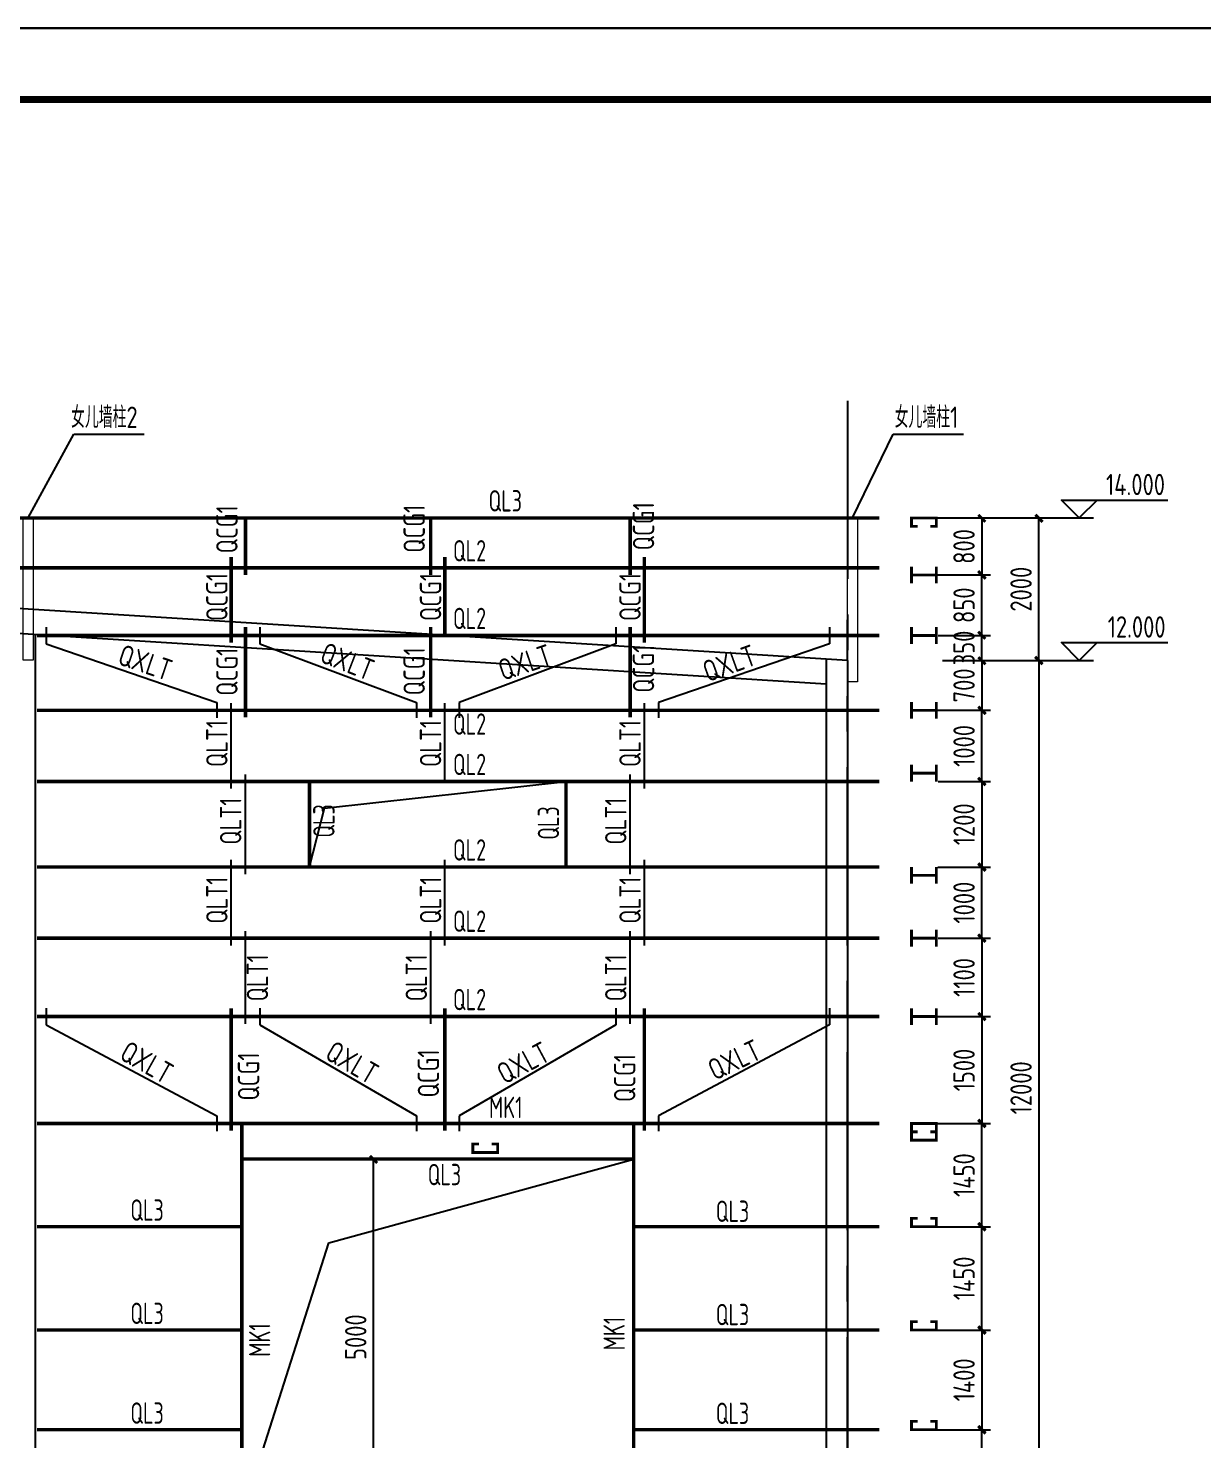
# Model space of a CAD drawing. Header units: millimetres. Extents: x 866309 to 879639, y 39442 to 44891.
# Drawn here: x 874627.3 to 874792.2, y 39844.5 to 40042.6 of the extents above; entities that cross this region are included whole.
import ezdxf

# ---------------------------------------------------------------- set-up
doc = ezdxf.new("R2010")
doc.units = ezdxf.units.MM
doc.header["$LTSCALE"] = 1000
doc.header["$MEASUREMENT"] = 0
doc.linetypes.add('CENTER', pattern=[2, 1.25, -0.25, 0.25, -0.25])
doc.linetypes.add('DOTE', pattern=[2.42, 2, -0.2, 0.02, -0.2])
for name, color, linetype in [('1307', 7, 'Continuous'), ('1530', 253, 'Continuous'), ('1534', 7, 'Continuous'), ('DIM', 7, 'Continuous'), ('DOTE', 1, 'DOTE'), ('M_Prof', 2, 'Continuous'), ('标注', 7, 'Continuous'), ('梁', 4, 'Continuous'), ('檩条', 34, 'Continuous')]:
    doc.layers.add(name, color=color, linetype=linetype)
doc.layers.add('零部件', color=3, linetype='Continuous', lineweight=5)
doc.styles.add('GBHZ', font='gbenor.shx', dxfattribs={"width": 0.9, "bigfont": 'gbcbig.shx'})
doc.dimstyles.new('Y100', dxfattribs={"dimscale": 0, "dimtxt": 3, "dimasz": 0.01, "dimexe": 1.2, "dimexo": 2, "dimgap": 1, "dimtad": 1, "dimdec": 0, "dimlfac": 100, "dimzin": 0, "dimdsep": 46, "dimtxsty": 'GBHZ', "dimblk": 'DX', "dimcen": 0.09, "dimdle": 1, "dimclrd": 7, "dimclre": 7, "dimclrt": 7, "dimadec": 0, "dimazin": 0, "dimtfac": 1, "dimtdec": 0, "dimtix": 1, "dimtmove": 2, "dimatfit": 3, "dimldrblk": 'DX', "dimfxl": 0, "dimtolj": 1, "dimtzin": 0, "dimarcsym": 0})

# ---------------------------------------------------------------- blocks, each defined once
blk = doc.blocks.new('DX')
at = {"color": 0, "linetype": 'ByBlock', "const_width": 40}
blk.add_lwpolyline([(-54, -51), (46, 49)], dxfattribs=at)
blk = doc.blocks.new('*D3825')
at = {"layer": 'Defpoints', "color": 0, "transparency": 16777216}
for p in [(874675.81, 39883.87), (874686.21, 39883.87), (874686.21, 39833.87)]:
    blk.add_point(p, dxfattribs=at)
at = {"layer": '标注', "color": 7, "lineweight": -2, "transparency": 16777216}
for p, q in [((874684.21, 39883.87), (874674.61, 39883.87)), ((874675.81, 39833.88), (874675.81, 39883.86)), ((874684.21, 39833.87), (874674.61, 39833.87))]:
    blk.add_line(p, q, dxfattribs=at)
at = {"layer": '标注', "color": 7, "lineweight": -2, "transparency": 16777216, "xscale": 0.01, "yscale": 0.01, "zscale": 0.01}
for p, rotation in [((874675.81, 39883.87), 90), ((874675.81, 39833.87), 270)]:
    blk.add_blockref('DX', p, dxfattribs=dict(at, rotation=rotation))
at = {"layer": '标注', "color": 7, "transparency": 16777216, "insert": (874673.31, 39858.87), "char_height": 3, "attachment_point": 5, "rotation": 90, "style": 'GBHZ'}
blk.add_mtext('\\A1;5000', dxfattribs=at)
blk = doc.blocks.new('*D3857')
at = {"layer": 'Defpoints', "color": 0, "transparency": 16777216}
for p in [(874753.67, 39953.87), (874751.67, 39833.87), (874769.21, 39833.87)]:
    blk.add_point(p, dxfattribs=at)
at = {"layer": 'dim', "color": 7, "lineweight": -2, "transparency": 16777216}
for p, q in [((874755.67, 39953.87), (874770.41, 39953.87)), ((874769.21, 39953.86), (874769.21, 39833.88)), ((874753.67, 39833.87), (874770.41, 39833.87))]:
    blk.add_line(p, q, dxfattribs=at)
at = {"layer": 'dim', "color": 7, "lineweight": -2, "transparency": 16777216, "xscale": 0.01, "yscale": 0.01, "zscale": 0.01}
for p, rotation in [((874769.21, 39953.87), 90), ((874769.21, 39833.87), 270)]:
    blk.add_blockref('DX', p, dxfattribs=dict(at, rotation=rotation))
at = {"layer": 'dim', "color": 7, "transparency": 16777216, "insert": (874766.71, 39893.87), "char_height": 3, "attachment_point": 5, "rotation": 90, "style": 'GBHZ'}
blk.add_mtext('\\A1;12000', dxfattribs=at)
blk = doc.blocks.new('*D3859')
at = {"layer": 'Defpoints', "color": 0, "transparency": 16777216}
for p in [(874751.67, 39973.87), (874769.21, 39973.87), (874753.67, 39953.87)]:
    blk.add_point(p, dxfattribs=at)
at = {"layer": 'dim', "color": 7, "lineweight": -2, "transparency": 16777216}
for p, q in [((874753.67, 39973.87), (874770.41, 39973.87)), ((874769.21, 39953.88), (874769.21, 39973.86)), ((874755.67, 39953.87), (874770.41, 39953.87))]:
    blk.add_line(p, q, dxfattribs=at)
at = {"layer": 'dim', "color": 7, "lineweight": -2, "transparency": 16777216, "xscale": 0.01, "yscale": 0.01, "zscale": 0.01}
for p, rotation in [((874769.21, 39973.87), 90), ((874769.21, 39953.87), 270)]:
    blk.add_blockref('DX', p, dxfattribs=dict(at, rotation=rotation))
at = {"layer": 'dim', "color": 7, "transparency": 16777216, "insert": (874766.71, 39963.87), "char_height": 3, "attachment_point": 5, "rotation": 90, "style": 'GBHZ'}
blk.add_mtext('\\A1;2000', dxfattribs=at)
blk = doc.blocks.new('*D3860')
at = {"layer": 'Defpoints', "color": 0, "transparency": 16777216}
for p in [(874752.43, 39973.87), (874752.43, 39965.87), (874761.2, 39965.87)]:
    blk.add_point(p, dxfattribs=at)
at = {"layer": '标注', "color": 7, "lineweight": -2, "transparency": 16777216}
for p, q in [((874754.43, 39973.87), (874762.4, 39973.87)), ((874761.2, 39973.86), (874761.2, 39965.88)), ((874754.43, 39965.87), (874762.4, 39965.87))]:
    blk.add_line(p, q, dxfattribs=at)
at = {"layer": '标注', "color": 7, "lineweight": -2, "transparency": 16777216, "xscale": 0.01, "yscale": 0.01, "zscale": 0.01}
for p, rotation in [((874761.2, 39973.87), 90), ((874761.2, 39965.87), 270)]:
    blk.add_blockref('DX', p, dxfattribs=dict(at, rotation=rotation))
at = {"layer": '标注', "color": 7, "transparency": 16777216, "insert": (874758.7, 39969.87), "char_height": 3, "attachment_point": 5, "rotation": 90, "style": 'GBHZ'}
blk.add_mtext('\\A1;800', dxfattribs=at)
blk = doc.blocks.new('*D3851')
at = {"layer": 'Defpoints', "color": 0, "transparency": 16777216}
for p in [(874753, 39845.87), (874761.21, 39845.87), (874753, 39833.87)]:
    blk.add_point(p, dxfattribs=at)
at = {"layer": '标注', "color": 7, "lineweight": -2, "transparency": 16777216}
for p, q in [((874755, 39845.87), (874762.41, 39845.87)), ((874761.21, 39833.88), (874761.21, 39845.86)), ((874755, 39833.87), (874762.41, 39833.87))]:
    blk.add_line(p, q, dxfattribs=at)
at = {"layer": '标注', "color": 7, "lineweight": -2, "transparency": 16777216, "xscale": 0.01, "yscale": 0.01, "zscale": 0.01}
for p, rotation in [((874761.21, 39845.87), 90), ((874761.21, 39833.87), 270)]:
    blk.add_blockref('DX', p, dxfattribs=dict(at, rotation=rotation))
at = {"layer": '标注', "color": 7, "transparency": 16777216, "insert": (874758.71, 39839.87), "char_height": 3, "attachment_point": 5, "rotation": 90, "style": 'GBHZ'}
blk.add_mtext('\\A1;1200', dxfattribs=at)
blk = doc.blocks.new('*D3852')
at = {"layer": 'Defpoints', "color": 0, "transparency": 16777216}
for p in [(874753, 39859.87), (874753, 39845.87), (874761.21, 39845.87)]:
    blk.add_point(p, dxfattribs=at)
at = {"layer": '标注', "color": 7, "lineweight": -2, "transparency": 16777216}
for p, q in [((874755, 39859.87), (874762.41, 39859.87)), ((874761.21, 39859.86), (874761.21, 39845.88)), ((874755, 39845.87), (874762.41, 39845.87))]:
    blk.add_line(p, q, dxfattribs=at)
at = {"layer": '标注', "color": 7, "lineweight": -2, "transparency": 16777216, "xscale": 0.01, "yscale": 0.01, "zscale": 0.01}
for p, rotation in [((874761.21, 39859.87), 90), ((874761.21, 39845.87), 270)]:
    blk.add_blockref('DX', p, dxfattribs=dict(at, rotation=rotation))
at = {"layer": '标注', "color": 7, "transparency": 16777216, "insert": (874758.71, 39852.87), "char_height": 3, "attachment_point": 5, "rotation": 90, "style": 'GBHZ'}
blk.add_mtext('\\A1;1400', dxfattribs=at)
blk = doc.blocks.new('*D3853')
at = {"layer": 'Defpoints', "color": 0, "transparency": 16777216}
for p in [(874753, 39888.87), (874761.21, 39888.87), (874753, 39874.37)]:
    blk.add_point(p, dxfattribs=at)
at = {"layer": '标注', "color": 7, "lineweight": -2, "transparency": 16777216}
for p, q in [((874755, 39888.87), (874762.41, 39888.87)), ((874761.21, 39874.38), (874761.21, 39888.86)), ((874755, 39874.37), (874762.41, 39874.37))]:
    blk.add_line(p, q, dxfattribs=at)
at = {"layer": '标注', "color": 7, "lineweight": -2, "transparency": 16777216, "xscale": 0.01, "yscale": 0.01, "zscale": 0.01}
for p, rotation in [((874761.21, 39888.87), 90), ((874761.21, 39874.37), 270)]:
    blk.add_blockref('DX', p, dxfattribs=dict(at, rotation=rotation))
at = {"layer": '标注', "color": 7, "transparency": 16777216, "insert": (874758.71, 39881.62), "char_height": 3, "attachment_point": 5, "rotation": 90, "style": 'GBHZ'}
blk.add_mtext('\\A1;1450', dxfattribs=at)
blk = doc.blocks.new('*D3854')
at = {"layer": 'Defpoints', "color": 0, "transparency": 16777216}
for p in [(874753, 39903.87), (874753, 39888.87), (874761.21, 39888.87)]:
    blk.add_point(p, dxfattribs=at)
at = {"layer": '标注', "color": 7, "lineweight": -2, "transparency": 16777216}
for p, q in [((874755, 39903.87), (874762.41, 39903.87)), ((874761.21, 39903.86), (874761.21, 39888.88)), ((874755, 39888.87), (874762.41, 39888.87))]:
    blk.add_line(p, q, dxfattribs=at)
at = {"layer": '标注', "color": 7, "lineweight": -2, "transparency": 16777216, "xscale": 0.01, "yscale": 0.01, "zscale": 0.01}
for p, rotation in [((874761.21, 39903.87), 90), ((874761.21, 39888.87), 270)]:
    blk.add_blockref('DX', p, dxfattribs=dict(at, rotation=rotation))
at = {"layer": '标注', "color": 7, "transparency": 16777216, "insert": (874758.71, 39896.37), "char_height": 3, "attachment_point": 5, "rotation": 90, "style": 'GBHZ'}
blk.add_mtext('\\A1;1500', dxfattribs=at)
blk = doc.blocks.new('*D3855')
at = {"layer": 'Defpoints', "color": 0, "transparency": 16777216}
for p in [(874753, 39874.37), (874761.21, 39874.37), (874753, 39859.87)]:
    blk.add_point(p, dxfattribs=at)
at = {"layer": '标注', "color": 7, "lineweight": -2, "transparency": 16777216}
for p, q in [((874755, 39874.37), (874762.41, 39874.37)), ((874761.21, 39859.88), (874761.21, 39874.36)), ((874755, 39859.87), (874762.41, 39859.87))]:
    blk.add_line(p, q, dxfattribs=at)
at = {"layer": '标注', "color": 7, "lineweight": -2, "transparency": 16777216, "xscale": 0.01, "yscale": 0.01, "zscale": 0.01}
for p, rotation in [((874761.21, 39874.37), 90), ((874761.21, 39859.87), 270)]:
    blk.add_blockref('DX', p, dxfattribs=dict(at, rotation=rotation))
at = {"layer": '标注', "color": 7, "transparency": 16777216, "insert": (874758.71, 39867.12), "char_height": 3, "attachment_point": 5, "rotation": 90, "style": 'GBHZ'}
blk.add_mtext('\\A1;1450', dxfattribs=at)
blk = doc.blocks.new('*D3856')
at = {"layer": 'Defpoints', "color": 0, "transparency": 16777216}
for p in [(874753.07, 39914.87), (874753, 39903.87), (874761.21, 39903.87)]:
    blk.add_point(p, dxfattribs=at)
at = {"layer": '标注', "color": 7, "lineweight": -2, "transparency": 16777216}
for p, q in [((874755.07, 39914.87), (874762.41, 39914.87)), ((874761.21, 39914.86), (874761.21, 39903.88)), ((874755, 39903.87), (874762.41, 39903.87))]:
    blk.add_line(p, q, dxfattribs=at)
at = {"layer": '标注', "color": 7, "lineweight": -2, "transparency": 16777216, "xscale": 0.01, "yscale": 0.01, "zscale": 0.01}
for p, rotation in [((874761.21, 39914.87), 90), ((874761.21, 39903.87), 270)]:
    blk.add_blockref('DX', p, dxfattribs=dict(at, rotation=rotation))
at = {"layer": '标注', "color": 7, "transparency": 16777216, "insert": (874758.71, 39909.37), "char_height": 3, "attachment_point": 5, "rotation": 90, "style": 'GBHZ'}
blk.add_mtext('\\A1;1100', dxfattribs=at)
blk = doc.blocks.new('*D3845')
at = {"layer": 'Defpoints', "color": 0, "transparency": 16777216}
for p in [(874753.01, 39924.87), (874761.21, 39924.87), (874753.07, 39914.87)]:
    blk.add_point(p, dxfattribs=at)
at = {"layer": '标注', "color": 7, "lineweight": -2, "transparency": 16777216}
for p, q in [((874755.01, 39924.87), (874762.41, 39924.87)), ((874761.21, 39914.88), (874761.21, 39924.86)), ((874755.07, 39914.87), (874762.41, 39914.87))]:
    blk.add_line(p, q, dxfattribs=at)
at = {"layer": '标注', "color": 7, "lineweight": -2, "transparency": 16777216, "xscale": 0.01, "yscale": 0.01, "zscale": 0.01}
for p, rotation in [((874761.21, 39924.87), 90), ((874761.21, 39914.87), 270)]:
    blk.add_blockref('DX', p, dxfattribs=dict(at, rotation=rotation))
at = {"layer": '标注', "color": 7, "transparency": 16777216, "insert": (874758.71, 39919.87), "char_height": 3, "attachment_point": 5, "rotation": 90, "style": 'GBHZ'}
blk.add_mtext('\\A1;1000', dxfattribs=at)
blk = doc.blocks.new('*D3846')
at = {"layer": 'Defpoints', "color": 0, "transparency": 16777216}
for p in [(874753.07, 39936.87), (874753.01, 39924.87), (874761.21, 39924.87)]:
    blk.add_point(p, dxfattribs=at)
at = {"layer": '标注', "color": 7, "lineweight": -2, "transparency": 16777216}
for p, q in [((874755.07, 39936.87), (874762.41, 39936.87)), ((874761.21, 39936.86), (874761.21, 39924.88)), ((874755.01, 39924.87), (874762.41, 39924.87))]:
    blk.add_line(p, q, dxfattribs=at)
at = {"layer": '标注', "color": 7, "lineweight": -2, "transparency": 16777216, "xscale": 0.01, "yscale": 0.01, "zscale": 0.01}
for p, rotation in [((874761.21, 39936.87), 90), ((874761.21, 39924.87), 270)]:
    blk.add_blockref('DX', p, dxfattribs=dict(at, rotation=rotation))
at = {"layer": '标注', "color": 7, "transparency": 16777216, "insert": (874758.71, 39930.87), "char_height": 3, "attachment_point": 5, "rotation": 90, "style": 'GBHZ'}
blk.add_mtext('\\A1;1200', dxfattribs=at)
blk = doc.blocks.new('*D3847')
at = {"layer": 'Defpoints', "color": 0, "transparency": 16777216}
for p in [(874753.02, 39946.87), (874761.21, 39946.87), (874753.07, 39936.87)]:
    blk.add_point(p, dxfattribs=at)
at = {"layer": '标注', "color": 7, "lineweight": -2, "transparency": 16777216}
for p, q in [((874755.02, 39946.87), (874762.41, 39946.87)), ((874761.21, 39936.88), (874761.21, 39946.86)), ((874755.07, 39936.87), (874762.41, 39936.87))]:
    blk.add_line(p, q, dxfattribs=at)
at = {"layer": '标注', "color": 7, "lineweight": -2, "transparency": 16777216, "xscale": 0.01, "yscale": 0.01, "zscale": 0.01}
for p, rotation in [((874761.21, 39946.87), 90), ((874761.21, 39936.87), 270)]:
    blk.add_blockref('DX', p, dxfattribs=dict(at, rotation=rotation))
at = {"layer": '标注', "color": 7, "transparency": 16777216, "insert": (874758.71, 39941.87), "char_height": 3, "attachment_point": 5, "rotation": 90, "style": 'GBHZ'}
blk.add_mtext('\\A1;1000', dxfattribs=at)
blk = doc.blocks.new('*D3848')
at = {"layer": 'Defpoints', "color": 0, "transparency": 16777216}
for p in [(874753.67, 39953.87), (874753.02, 39946.87), (874761.21, 39946.87)]:
    blk.add_point(p, dxfattribs=at)
at = {"layer": '标注', "color": 7, "lineweight": -2, "transparency": 16777216}
for p, q in [((874755.67, 39953.87), (874762.41, 39953.87)), ((874761.21, 39953.86), (874761.21, 39946.88)), ((874755.02, 39946.87), (874762.41, 39946.87))]:
    blk.add_line(p, q, dxfattribs=at)
at = {"layer": '标注', "color": 7, "lineweight": -2, "transparency": 16777216, "xscale": 0.01, "yscale": 0.01, "zscale": 0.01}
for p, rotation in [((874761.21, 39953.87), 90), ((874761.21, 39946.87), 270)]:
    blk.add_blockref('DX', p, dxfattribs=dict(at, rotation=rotation))
at = {"layer": '标注', "color": 7, "transparency": 16777216, "insert": (874758.71, 39950.37), "char_height": 3, "attachment_point": 5, "rotation": 90, "style": 'GBHZ'}
blk.add_mtext('\\A1;700', dxfattribs=at)
blk = doc.blocks.new('*D3849')
at = {"layer": 'Defpoints', "color": 0, "transparency": 16777216}
for p in [(874752.43, 39965.87), (874761.21, 39965.87), (874753.07, 39957.37)]:
    blk.add_point(p, dxfattribs=at)
at = {"layer": '标注', "color": 7, "lineweight": -2, "transparency": 16777216}
for p, q in [((874754.43, 39965.87), (874762.41, 39965.87)), ((874761.21, 39957.38), (874761.21, 39965.86)), ((874755.07, 39957.37), (874762.41, 39957.37))]:
    blk.add_line(p, q, dxfattribs=at)
at = {"layer": '标注', "color": 7, "lineweight": -2, "transparency": 16777216, "xscale": 0.01, "yscale": 0.01, "zscale": 0.01}
for p, rotation in [((874761.21, 39965.87), 90), ((874761.21, 39957.37), 270)]:
    blk.add_blockref('DX', p, dxfattribs=dict(at, rotation=rotation))
at = {"layer": '标注', "color": 7, "transparency": 16777216, "insert": (874758.71, 39961.62), "char_height": 3, "attachment_point": 5, "rotation": 90, "style": 'GBHZ'}
blk.add_mtext('\\A1;850', dxfattribs=at)
blk = doc.blocks.new('*D3850')
at = {"layer": 'Defpoints', "color": 0, "transparency": 16777216}
for p in [(874753.07, 39957.37), (874761.21, 39957.37), (874753.67, 39953.87)]:
    blk.add_point(p, dxfattribs=at)
at = {"layer": 'DOTE', "color": 7, "lineweight": -2, "transparency": 16777216}
for p, q in [((874755.07, 39957.37), (874762.41, 39957.37)), ((874761.21, 39957.38), (874761.21, 39957.39)), ((874761.21, 39953.87), (874761.21, 39957.37)), ((874755.67, 39953.87), (874762.41, 39953.87)), ((874761.21, 39953.86), (874761.21, 39953.85))]:
    blk.add_line(p, q, dxfattribs=at)
at = {"layer": 'DOTE', "color": 7, "lineweight": -2, "transparency": 16777216, "xscale": 0.01, "yscale": 0.01, "zscale": 0.01}
for p, rotation in [((874761.21, 39957.37), 270), ((874761.21, 39953.87), 90)]:
    blk.add_blockref('DX', p, dxfattribs=dict(at, rotation=rotation))
at = {"layer": 'DOTE', "color": 7, "transparency": 16777216, "insert": (874758.71, 39955.62), "char_height": 3, "attachment_point": 5, "rotation": 90, "style": 'GBHZ'}
blk.add_mtext('\\A1;350', dxfattribs=at)

msp = doc.modelspace()

# ---------------------------------------------------------------- linework, layer by layer
at = {"color": 0}
for p, q in [((874989.221, 40042.627), (874148.221, 40042.627)), ((874148.221, 40042.627), (874989.221, 40042.627))]:
    msp.add_line(p, q, dxfattribs=at)
at = {"color": 0, "const_width": 1}
msp.add_lwpolyline([(874979.221, 39458.627), (874173.221, 39458.627), (874173.221, 40032.627), (874979.221, 40032.627)], close=True, dxfattribs=at)
at = {"layer": '1530'}
for p, q in [((874770.408, 39973.872), (874776.879, 39973.872)), ((874770.408, 39953.872), (874776.879, 39953.872))]:
    msp.add_line(p, q, dxfattribs=at)
at = {"layer": '1534'}
for points in [[(874777.379, 39976.372), (874774.879, 39973.872), (874772.379, 39976.372), (874787.313, 39976.372)], [(874777.379, 39956.372), (874774.879, 39953.872), (874772.379, 39956.372), (874787.313, 39956.372)]]:
    msp.add_lwpolyline(points, dxfattribs=at)
at = {"layer": 'DOTE', "linetype": 'CENTER', "ltscale": 0.02}
for p, q in [((874742.328, 39990.324), (874742.328, 39825.442)), ((874742.328, 39833.872), (874742.328, 39959.549))]:
    msp.add_line(p, q, dxfattribs=at)
at = {"layer": 'M_Prof'}
for p, q in [((874742.328, 39953.872), (874511.828, 39968.266)), ((874739.328, 39950.552), (874514.828, 39964.571)), ((874628.328, 39833.872), (874628.328, 39957.484)), ((874739.328, 39954.059), (874739.328, 39833.872)), ((874742.328, 39953.872), (874742.328, 39833.872))]:
    msp.add_line(p, q, dxfattribs=at)
at = {"layer": '梁'}
for p, q in [((874627.328, 39973.872), (874633.74, 39985.656)), ((874633.74, 39985.656), (874643.62, 39985.656)), ((874743.028, 39973.872), (874748.74, 39985.656)), ((874748.74, 39985.656), (874758.62, 39985.656))]:
    msp.add_line(p, q, dxfattribs=at)
at = {"layer": '梁', "color": 61, "linetype": 'ByBlock', "ltscale": 0.8, "const_width": 0.4}
for points in [[(874753.953, 39972.693), (874754.806, 39972.693), (874754.806, 39973.872), (874751.336, 39973.872), (874751.336, 39972.693), (874752.188, 39972.693)], [(874754.806, 39967.051), (874754.806, 39965.872), (874751.336, 39965.872), (874751.336, 39967.051)], [(874754.806, 39964.693), (874754.806, 39965.872), (874751.336, 39965.872), (874751.336, 39964.693)], [(874754.806, 39958.551), (874754.806, 39957.372), (874751.336, 39957.372), (874751.336, 39958.551)], [(874754.806, 39956.193), (874754.806, 39957.372), (874751.336, 39957.372), (874751.336, 39956.193)], [(874754.806, 39948.052), (874754.806, 39946.873), (874751.336, 39946.873), (874751.336, 39948.052)], [(874754.806, 39945.694), (874754.806, 39946.873), (874751.336, 39946.873), (874751.336, 39945.694)], [(874754.806, 39939.232), (874754.806, 39938.053), (874751.336, 39938.053), (874751.336, 39939.232)], [(874754.806, 39936.874), (874754.806, 39938.053), (874751.336, 39938.053), (874751.336, 39936.874)], [(874754.806, 39924.873), (874754.806, 39923.694), (874751.336, 39923.694), (874751.336, 39924.873)], [(874754.806, 39922.514), (874754.806, 39923.694), (874751.336, 39923.694), (874751.336, 39922.514)], [(874754.806, 39916.051), (874754.806, 39914.872), (874751.336, 39914.872), (874751.336, 39916.051)], [(874754.806, 39913.693), (874754.806, 39914.872), (874751.336, 39914.872), (874751.336, 39913.693)], [(874754.806, 39905.051), (874754.806, 39903.872), (874751.336, 39903.872), (874751.336, 39905.051)], [(874754.806, 39902.693), (874754.806, 39903.872), (874751.336, 39903.872), (874751.336, 39902.693)], [(874753.953, 39887.693), (874754.806, 39887.693), (874754.806, 39888.872), (874751.336, 39888.872), (874751.336, 39887.693), (874752.188, 39887.693)], [(874753.953, 39887.693), (874754.806, 39887.693), (874754.806, 39886.513), (874751.336, 39886.513), (874751.336, 39887.693), (874752.188, 39887.693)], [(874690.609, 39885.983), (874689.756, 39885.983), (874689.756, 39884.803), (874693.226, 39884.803), (874693.226, 39885.983), (874692.373, 39885.983)], [(874753.953, 39875.551), (874754.806, 39875.551), (874754.806, 39874.372), (874751.336, 39874.372), (874751.336, 39875.551), (874752.188, 39875.551)], [(874753.953, 39861.051), (874754.806, 39861.051), (874754.806, 39859.872), (874751.336, 39859.872), (874751.336, 39861.051), (874752.188, 39861.051)], [(874753.953, 39847.051), (874754.806, 39847.051), (874754.806, 39845.872), (874751.336, 39845.872), (874751.336, 39847.051), (874752.188, 39847.051)]]:
    msp.add_lwpolyline(points, dxfattribs=at)
at = {"layer": '檩条', "color": 4}
for p, q in [((874657.828, 39973.872), (874657.828, 39968.198)), ((874683.828, 39973.872), (874683.828, 39968.198)), ((874711.828, 39973.872), (874711.828, 39968.198)), ((874657.828, 39958.372), (874657.828, 39948.198)), ((874683.828, 39958.372), (874683.828, 39948.198)), ((874711.828, 39958.372), (874711.828, 39948.198)), ((874655.828, 39935.872), (874655.828, 39947.873)), ((874685.828, 39936.873), (874685.828, 39947.873)), ((874713.828, 39935.872), (874713.828, 39947.873)), ((874657.828, 39923.873), (874657.828, 39937.873)), ((874668.943, 39933.126), (874702.826, 39936.873)), ((874711.828, 39923.873), (874711.828, 39937.873)), ((874666.826, 39924.873), (874668.943, 39933.126)), ((874655.828, 39913.872), (874655.828, 39925.873)), ((874685.828, 39913.872), (874685.828, 39925.873)), ((874713.828, 39913.872), (874713.828, 39925.873)), ((874657.828, 39902.872), (874657.828, 39915.872)), ((874683.828, 39902.872), (874683.828, 39915.872)), ((874711.828, 39902.872), (874711.828, 39915.872)), ((874655.828, 39904.872), (874655.828, 39890.197)), ((874685.828, 39904.872), (874685.828, 39890.197)), ((874713.828, 39904.872), (874713.828, 39890.197)), ((874669.552, 39872.106), (874712.328, 39883.872)), ((874657.328, 39833.872), (874669.552, 39872.106))]:
    msp.add_line(p, q, dxfattribs=at)
at = {"layer": '檩条', "color": 4, "linetype": 'ByBlock'}
for p, q in [((874629.828, 39958.547), (874629.828, 39956.197)), ((874659.828, 39958.547), (874659.828, 39956.197)), ((874709.828, 39958.547), (874709.828, 39956.197)), ((874739.828, 39958.547), (874739.828, 39956.197)), ((874629.828, 39956.197), (874653.828, 39947.943)), ((874659.828, 39956.197), (874681.828, 39947.943)), ((874709.828, 39956.197), (874687.828, 39947.943)), ((874739.828, 39956.197), (874715.828, 39947.943)), ((874653.828, 39947.943), (874653.828, 39945.803)), ((874681.828, 39947.943), (874681.828, 39945.803)), ((874687.828, 39947.943), (874687.828, 39945.803)), ((874715.828, 39947.943), (874715.828, 39945.803)), ((874629.828, 39905.047), (874629.828, 39902.697)), ((874659.828, 39905.047), (874659.828, 39902.697)), ((874709.828, 39905.047), (874709.828, 39902.697)), ((874739.828, 39905.047), (874739.828, 39902.697)), ((874629.828, 39902.697), (874653.828, 39889.942)), ((874659.828, 39902.697), (874681.828, 39889.942)), ((874709.828, 39902.697), (874687.828, 39889.942)), ((874739.828, 39902.697), (874715.828, 39889.942)), ((874653.828, 39889.942), (874653.828, 39887.802)), ((874681.828, 39889.942), (874681.828, 39887.802)), ((874687.828, 39889.942), (874687.828, 39887.802)), ((874715.828, 39889.942), (874715.828, 39887.802))]:
    msp.add_line(p, q, dxfattribs=at)
at = {"layer": '檩条', "color": 4, "const_width": 0.5}
for points in [[(874624.928, 39973.872), (874746.828, 39973.872)], [(874746.828, 39973.872), (874628.028, 39973.872)], [(874657.828, 39973.872), (874657.828, 39965.873)], [(874683.828, 39973.872), (874683.828, 39965.873)], [(874711.828, 39973.872), (874711.828, 39965.873)], [(874655.828, 39956.371), (874655.828, 39968.372)], [(874685.828, 39957.372), (874685.828, 39968.372)], [(874713.828, 39956.371), (874713.828, 39968.372)], [(874624.928, 39966.873), (874746.828, 39966.873)], [(874657.828, 39958.546), (874657.828, 39945.873)], [(874683.828, 39958.546), (874683.828, 39945.873)], [(874711.828, 39958.546), (874711.828, 39945.873)], [(874628.578, 39957.372), (874746.828, 39957.372)], [(874628.578, 39946.873), (874746.828, 39946.873)], [(874628.578, 39936.873), (874746.828, 39936.873)], [(874666.83, 39924.873), (874666.83, 39936.873)], [(874702.83, 39924.873), (874702.83, 39936.873)], [(874628.578, 39924.873), (874746.828, 39924.873)], [(874628.578, 39914.872), (874746.828, 39914.872)], [(874655.828, 39905.046), (874655.828, 39887.872)], [(874685.828, 39905.046), (874685.828, 39887.872)], [(874713.828, 39905.046), (874713.828, 39887.872)], [(874628.578, 39903.872), (874746.828, 39903.872)], [(874712.328, 39883.872), (874657.328, 39883.872)], [(874657.328, 39874.372), (874628.578, 39874.372)], [(874746.828, 39874.372), (874712.328, 39874.372)], [(874657.328, 39859.872), (874628.578, 39859.872)], [(874712.328, 39859.872), (874746.828, 39859.872)]]:
    msp.add_lwpolyline(points, dxfattribs=at)
at = {"layer": '檩条', "color": 1, "const_width": 0.5}
for points in [[(874746.828, 39888.872), (874628.578, 39888.872)], [(874657.328, 39828.872), (874657.328, 39888.872)], [(874712.328, 39828.872), (874712.328, 39888.872)]]:
    msp.add_lwpolyline(points, dxfattribs=at)
at = {"layer": '檩条', "color": 4, "linetype": 'ByBlock', "const_width": 0.5}
for points in [[(874657.328, 39845.872), (874628.578, 39845.872)], [(874712.328, 39845.872), (874746.828, 39845.872)]]:
    msp.add_lwpolyline(points, dxfattribs=at)
at = {"layer": '零部件'}
for points in [[(874628.028, 39953.893), (874626.628, 39953.893), (874626.628, 39973.872), (874628.028, 39973.872)], [(874743.728, 39950.872), (874742.328, 39950.872), (874742.328, 39973.872), (874743.728, 39973.872)]]:
    msp.add_lwpolyline(points, close=True, dxfattribs=at)

# ---------------------------------------------------------------- texts
at = {"layer": '1307', "style": 'GBHZ', "width": 0.8}
for s, p in [('QL3', (874691.948, 39974.777)), ('QL2', (874686.952, 39967.768)), ('QL2', (874686.952, 39958.267)), ('QL2', (874686.952, 39943.441)), ('QL2', (874686.952, 39937.769)), ('QL2', (874686.952, 39925.769)), ('QL2', (874686.952, 39915.767)), ('QL2', (874686.952, 39904.767)), ('MK1', (874692.011, 39889.624)), ('QL3', (874683.405, 39880.193)), ('QL3', (874641.657, 39875.209)), ('QL3', (874723.846, 39875.042)), ('QL3', (874641.657, 39860.709)), ('QL3', (874723.846, 39860.542)), ('QL3', (874641.657, 39846.709)), ('QL3', (874723.846, 39846.675))]:
    msp.add_text(s, height=3, dxfattribs=at).set_placement(p)
at = {"layer": '1307', "style": 'GBHZ'}
for s, rotation, width, p in [('QCG1', 90, 0.9, (874656.722, 39968.894)), ('QCG1', 90, 0.9, (874683.012, 39968.969)), ('QCG1', 90, 0.9, (874715.211, 39969.328)), ('QCG1', 90, 0.9, (874655.312, 39959.394)), ('QCG1', 90, 0.9, (874685.312, 39959.394)), ('QCG1', 90, 0.9, (874713.312, 39959.394)), ('QXLT', 338.76515, 0.9, (874668.069, 39953.713)), ('QXLT', 341.3473, 0.9, (874639.706, 39953.374)), ('QCG1', 90, 0.9, (874656.722, 39948.894)), ('QCG1', 90, 0.9, (874683.012, 39948.969)), ('QXLT', 18.58199, 0.9, (874693.962, 39950.969)), ('QCG1', 90, 0.9, (874715.211, 39949.328)), ('QXLT', 19.92238, 0.9, (874722.723, 39950.773)), ('QLT1', 90, 0.9, (874655.312, 39938.895)), ('QLT1', 90, 0.9, (874685.312, 39938.895)), ('QLT1', 90, 0.9, (874713.312, 39938.895)), ('QLT1', 90, 0.9, (874657.251, 39927.994)), ('QL3', 90, 0.8, (874670.335, 39928.989)), ('QL3', 90, 0.8, (874701.861, 39928.695)), ('QLT1', 90, 0.9, (874711.312, 39927.994)), ('QLT1', 90, 0.9, (874655.312, 39916.895)), ('QLT1', 90, 0.9, (874685.312, 39916.895)), ('QLT1', 90, 0.9, (874713.312, 39916.895)), ('QLT1', 90, 0.9, (874661.01, 39905.993)), ('QLT1', 90, 0.9, (874683.312, 39905.993)), ('QLT1', 90, 0.9, (874711.312, 39905.993)), ('QXLT', 330.76111, 0.9, (874639.942, 39897.991)), ('QXLT', 329.8772, 0.9, (874668.783, 39898.041)), ('QCG1', 90, 0.9, (874685.012, 39892.499)), ('QXLT', 28.23338, 0.9, (874694.196, 39894.268)), ('QXLT', 25.55928, 0.9, (874723.702, 39894.814)), ('QCG1', 90, 0.9, (874659.759, 39892.074)), ('QCG1', 90, 0.9, (874712.563, 39891.866)), ('MK1', 90, 0.8, (874711.086, 39857.016)), ('MK1', 90, 0.8, (874661.314, 39856.114))]:
    msp.add_text(s, height=3, rotation=rotation, dxfattribs=dict(at, width=width)).set_placement(p)
at = {"layer": '1534', "style": 'GBHZ', "width": 0.9}
for s, p in [('女儿墙柱2', (874633.343, 39986.511)), ('女儿墙柱1', (874748.967, 39986.511)), ('14.000', (874778.633, 39977.072)), ('12.000', (874778.873, 39957.072))]:
    msp.add_text(s, height=3, dxfattribs=at).set_placement(p)

# ---------------------------------------------------------------- dimensions: what is measured, and where the dimension line sits
at = {"layer": 'dim'}
for base, p2, angle, picture, middle in [((874769.208, 39973.872), (874751.668, 39973.872), 270, '*D3859', (874766.708, 39963.872)), ((874769.208, 39833.872), (874751.668, 39833.872), 90, '*D3857', (874766.708, 39893.872))]:
    dim = msp.add_linear_dim(base=base, p1=(874753.668, 39953.872), p2=p2, angle=angle, dimstyle='Y100', override={"dimscale": 1}, dxfattribs=at)
    dim.commit()
    dim.dimension.update_dxf_attribs({"geometry": picture, "text_midpoint": middle})
at = {"layer": 'DOTE'}
dim = msp.add_linear_dim(base=(874761.208, 39957.372), p1=(874753.668, 39953.872), p2=(874753.073, 39957.372), angle=90, dimstyle='Y100', override={"dimscale": 1, "dimfxl": 2}, dxfattribs=at)
dim.commit()
dim.dimension.update_dxf_attribs({"geometry": '*D3850', "text_midpoint": (874758.708, 39955.622)})
at = {"layer": '标注'}
for base, p1, p2, angle, picture, middle in [((874761.196, 39965.872), (874752.43, 39973.872), (874752.43, 39965.872), 90, '*D3860', (874758.696, 39969.872)), ((874761.208, 39965.872), (874753.073, 39957.372), (874752.43, 39965.872), 270, '*D3849', (874758.708, 39961.622)), ((874761.208, 39946.873), (874753.668, 39953.872), (874753.02, 39946.873), 90, '*D3848', (874758.708, 39950.372)), ((874761.208, 39946.873), (874753.071, 39936.874), (874753.02, 39946.873), 270, '*D3847', (874758.708, 39941.873)), ((874761.208, 39924.873), (874753.071, 39936.874), (874753.01, 39924.873), 90, '*D3846', (874758.708, 39930.873)), ((874761.208, 39924.873), (874753.071, 39914.872), (874753.01, 39924.873), 270, '*D3845', (874758.708, 39919.872)), ((874761.208, 39903.872), (874753.071, 39914.872), (874753.001, 39903.872), 90, '*D3856', (874758.708, 39909.372)), ((874761.208, 39888.872), (874753.001, 39903.872), (874753.001, 39888.872), 270, '*D3854', (874758.708, 39896.372)), ((874761.208, 39888.872), (874753.001, 39874.372), (874753.001, 39888.872), 90, '*D3853', (874758.708, 39881.622)), ((874675.807, 39883.872), (874686.213, 39833.872), (874686.213, 39883.872), 90, '*D3825', (874673.307, 39858.872)), ((874761.208, 39874.372), (874753.001, 39859.872), (874753.001, 39874.372), 90, '*D3855', (874758.708, 39867.122)), ((874761.208, 39845.872), (874753.001, 39859.872), (874753.001, 39845.872), 270, '*D3852', (874758.708, 39852.872)), ((874761.208, 39845.872), (874753.001, 39833.872), (874753.001, 39845.872), 90, '*D3851', (874758.708, 39839.872))]:
    dim = msp.add_linear_dim(base=base, p1=p1, p2=p2, angle=angle, dimstyle='Y100', override={"dimscale": 1}, dxfattribs=at)
    dim.commit()
    dim.dimension.update_dxf_attribs({"geometry": picture, "text_midpoint": middle})

doc.saveas('drawing.dxf')
